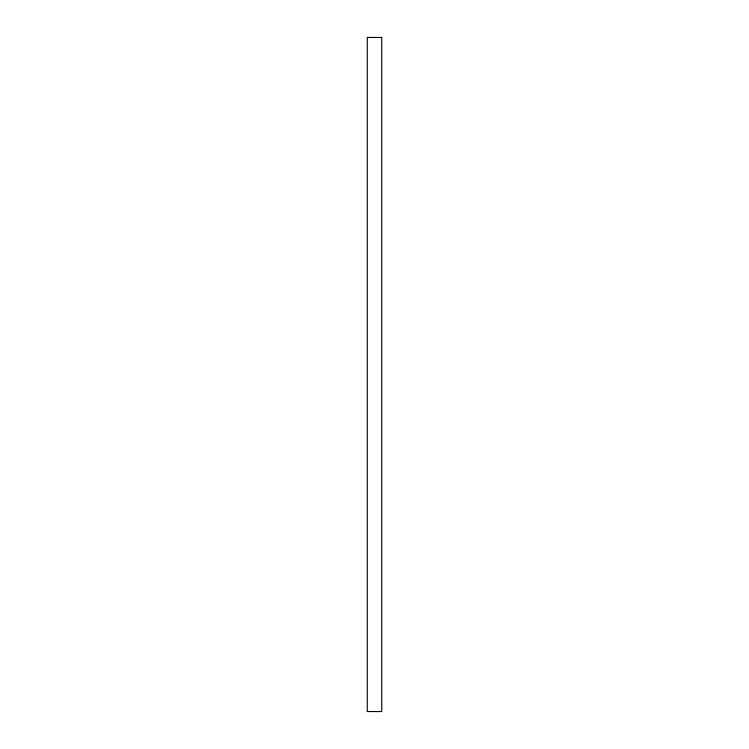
<?xml version="1.0" encoding="UTF-8"?>
<svg xmlns="http://www.w3.org/2000/svg" width="749" height="749" viewBox="0 0 749 749"><rect width="100%" height="100%" fill="white"/><g stroke="black" fill="none" stroke-linecap="round" stroke-linejoin="round"><path stroke-width="1.12" d="M381.737 37.45L367.263 37.45L367.263 711.55L381.737 711.55L381.737 37.45"/></g></svg>
